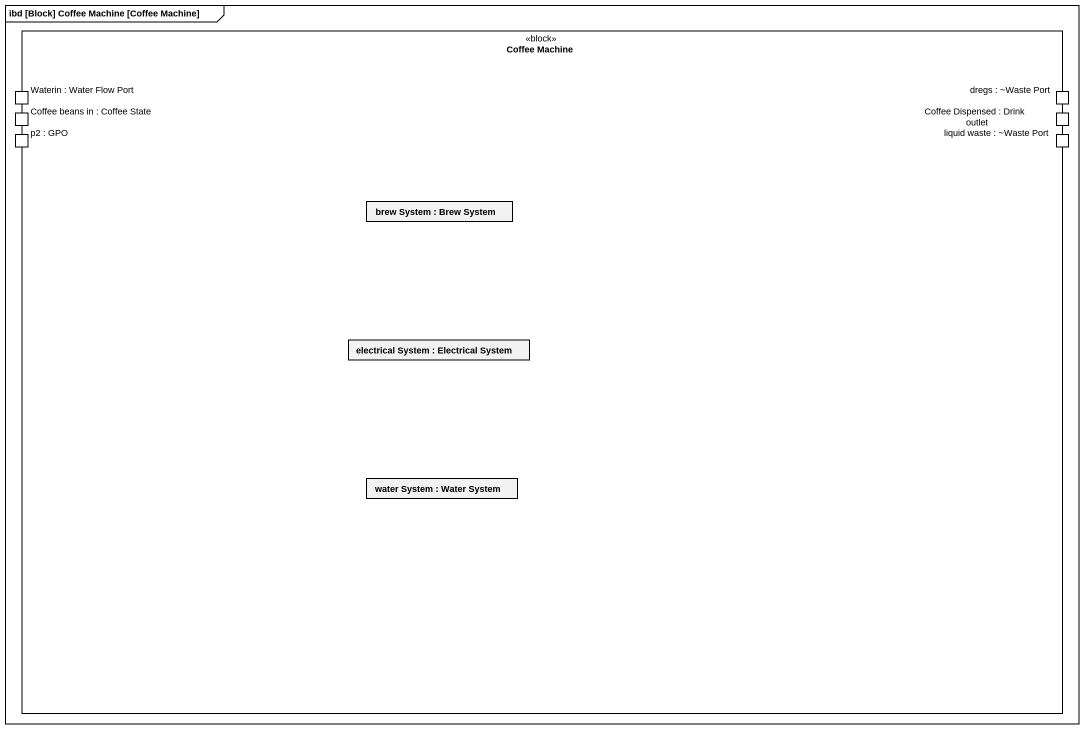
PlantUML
@startuml
mainframe ibd [Block] Coffee Machine [Coffee Machine]
rectangle "Coffee Machine" as Coffee_Machine <<block>> {
  port "Waterin : Water Flow Port" as Waterin_Water_Flow_Port
  port "Coffee beans in : Coffee State" as Coffee_beans_in_Coffee_State
  port "dregs : ~Waste Port" as dregs_Waste_Port
  port "Coffee Dispensed : Drink outlet" as Coffee_Dispensed_Drink
  port "p2 : GPO" as p2_GPO
  port "liquid waste : ~Waste Port" as liquid_waste_Waste_Port
  rectangle "brew System : Brew System" as brew_System
  rectangle "electrical System : Electrical System" as electrical_System
  rectangle "water System : Water System" as water_System
}
@enduml
